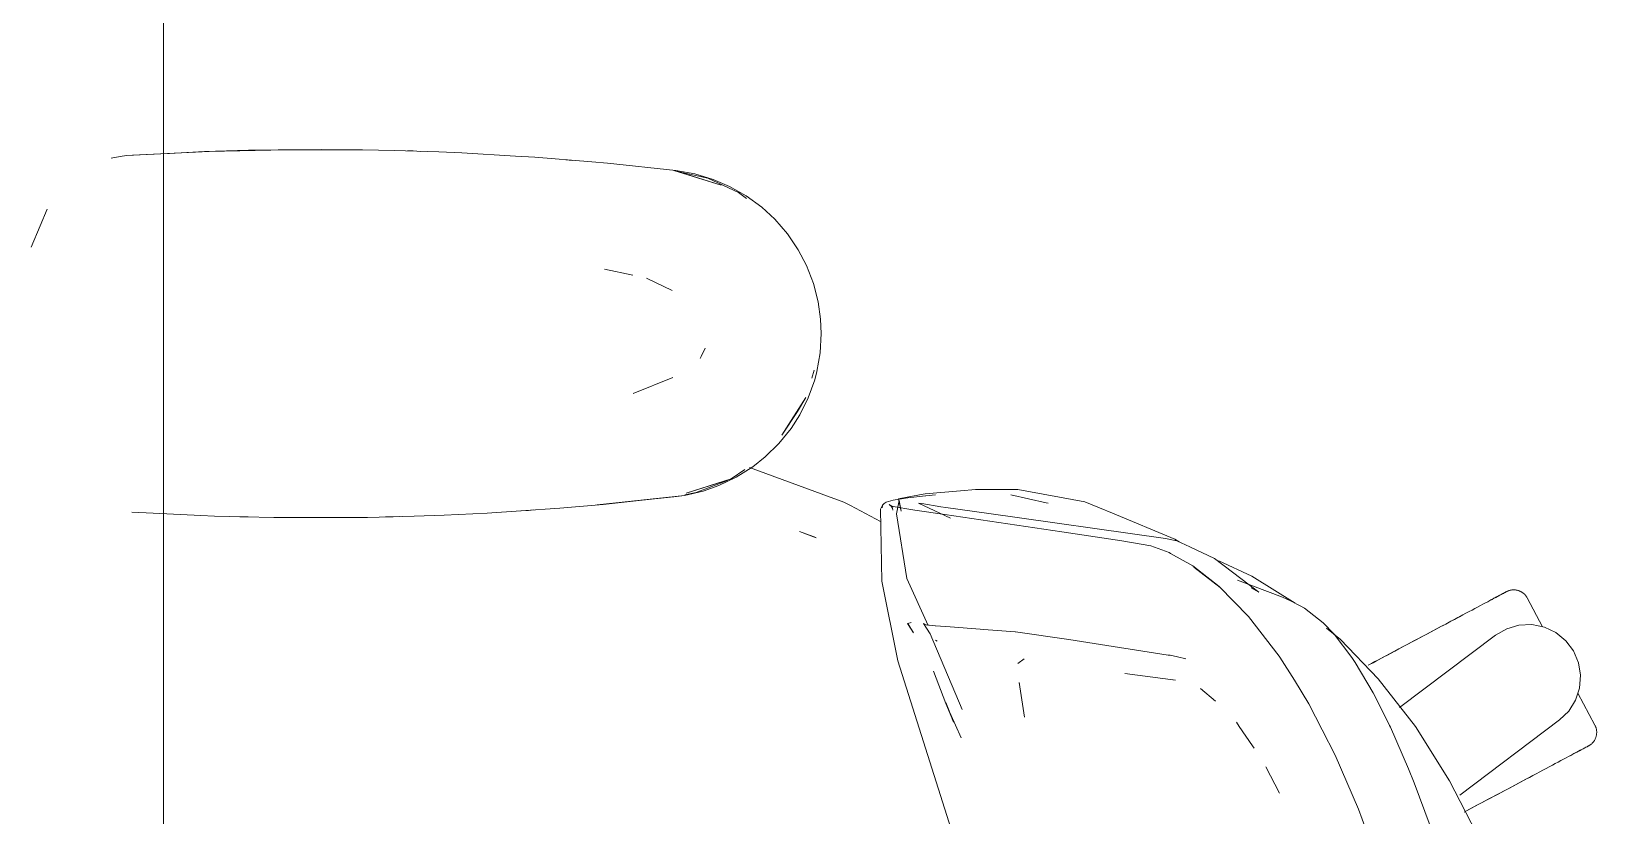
# Model space of a CAD drawing. Header units: millimetres. Extents: x 155920 to 295199, y -4084 to 97293.
# Drawn here: x 192798.6 to 193211, y 33826.2 to 34032.7 of the extents above; entities that cross this region are included whole.
import ezdxf

# ---------------------------------------------------------------- set-up
doc = ezdxf.new("R2010")
doc.units = ezdxf.units.MM
doc.header["$MEASUREMENT"] = 0
doc.layers.add('G-IMPT', color=8, linetype='CONTINUOUS', lineweight=9)
doc.layers.add('I-FURN', color=8, linetype='CONTINUOUS', lineweight=9)

msp = doc.modelspace()

# ---------------------------------------------------------------- linework, layer by layer
at = {"layer": 'G-IMPT'}
for p, q in [((192819.59, 33999.32), (192821.99, 33999.76)), ((192823.64, 34000.01), (192821.99, 33999.76)), ((192845.42, 34001.1), (192823.64, 34000.01)), ((192823.64, 34000.01), (192825.24, 34000.13)), ((192845.42, 34001.1), (192825.24, 34000.13)), ((192844.21, 34001.06), (192833.39, 34000.51)), ((192865.61, 34001.57), (192844.21, 34001.06)), ((192855.77, 34001.41), (192844.21, 34001.06)), ((192844.21, 34001.06), (192845.42, 34001.1)), ((192865.61, 34001.57), (192845.42, 34001.1)), ((192855.77, 34001.41), (192875, 34001.61)), ((192865.61, 34001.57), (192855.77, 34001.41)), ((192885.79, 34001.52), (192855.77, 34001.41)), ((192863.57, 34001.55), (192861.66, 34001.48)), ((192865.61, 34001.53), (192863.57, 34001.55)), ((192885.79, 34001.52), (192865.61, 34001.57)), ((192885.79, 34001.52), (192875, 34001.61)), ((192885.79, 34001.52), (192894.21, 34001.36)), ((192905.97, 34000.97), (192894.21, 34001.36)), ((192899.15, 34001.22), (192897.65, 34001.23)), ((192901.08, 34001.11), (192899.15, 34001.22)), ((192905.97, 34000.97), (192911.99, 34000.71)), ((192926.13, 33999.9), (192911.99, 34000.71)), ((192931.22, 33999.58), (192926.13, 33999.9)), ((192931.22, 33999.58), (192946.28, 33998.33)), ((192939.4, 33998.93), (192941.08, 33998.76)), ((192946.28, 33998.33), (192950.41, 33997.98)), ((192950.41, 33997.98), (192968.33, 33996.08)), ((192967.82, 33996.08), (192980.28, 33992.25)), ((192967.82, 33996.08), (192971.13, 33995.16)), ((192968.33, 33996.08), (192973.38, 33995.18)), ((192976.79, 33994.03), (192968.38, 33995.95)), ((192980.28, 33992.25), (192971.13, 33995.16)), ((192978.24, 33993.72), (192973.38, 33995.18)), ((192976.79, 33994.03), (192984.85, 33990.3)), ((192982.48, 33991.91), (192978.24, 33993.72)), ((192982.48, 33991.91), (192986.92, 33989.39)), ((192986.96, 33988.7), (192984.85, 33990.3)), ((192991, 33986.4), (192986.92, 33989.39)), ((192802.74, 33985.93), (192800.9, 33981.54)), ((192991, 33986.4), (192994.44, 33983.23)), ((192997.76, 33979.4), (192994.44, 33983.23)), ((192798.57, 33975.91), (192800.9, 33981.54)), ((193000.59, 33975.23), (192997.76, 33979.4)), ((193000.59, 33975.23), (193002.78, 33971.07)), ((193002.78, 33971.07), (193004.62, 33966.35)), ((192949.62, 33970.11), (192957.05, 33968.54)), ((192967.45, 33964.5), (192960.67, 33967.77)), ((193005.88, 33961.49), (193004.62, 33966.35)), ((193005.88, 33961.49), (193006.53, 33956.98)), ((193006.7, 33953.13), (193006.53, 33956.98)), ((193006.7, 33953.13), (193006.4, 33948.09)), ((192975.07, 33947.08), (192974.77, 33946.63)), ((192976.08, 33949.3), (192975.07, 33947.08)), ((193006.4, 33948.09), (193005.52, 33943.14)), ((192957.12, 33937.41), (192967.54, 33941.55)), ((193004.16, 33941.45), (193004.78, 33943.48)), ((193005.52, 33943.14), (193004.96, 33941.01)), ((193003.25, 33936.24), (193004.96, 33941.01)), ((193002.6, 33936.33), (192996.28, 33926.38)), ((193002.6, 33936.33), (193000.44, 33932.66)), ((193003.25, 33936.24), (193001.01, 33931.73)), ((193000.44, 33932.66), (192996.28, 33926.38)), ((193001.01, 33931.73), (192998.74, 33928.18)), ((192995.55, 33924.2), (192998.74, 33928.18)), ((192995.55, 33924.2), (192991.94, 33920.66)), ((192982.99, 33914.91), (192986.57, 33917.33)), ((192984.31, 33915.3), (192988.64, 33918.03)), ((192987.74, 33917.91), (193006.68, 33910.97)), ((192991.94, 33920.66), (192988.64, 33918.03)), ((192982.99, 33914.91), (192971.13, 33911.09)), ((192980.28, 33914.01), (192971.13, 33911.09)), ((192973.77, 33911.3), (192981.95, 33914.5)), ((192979.73, 33913.11), (192975.6, 33911.66)), ((192984.31, 33915.3), (192979.73, 33913.11)), ((192982.99, 33914.91), (192980.28, 33914.01)), ((192970.64, 33910.51), (192947.68, 33908.05)), ((192947.68, 33908.05), (192967.82, 33910.18)), ((192970.64, 33910.51), (192949.2, 33908.16)), ((192970.64, 33910.51), (192967.82, 33910.18)), ((192970.64, 33910.51), (192975.6, 33911.66)), ((192970.71, 33910.72), (192973.77, 33911.3)), ((193006.68, 33910.97), (193012.65, 33908.78)), ((193014.41, 33907.86), (193012.65, 33908.78)), ((193023.77, 33908.75), (193023.23, 33908.43)), ((193023.77, 33908.75), (193025.63, 33909.3)), ((193028.91, 33909.84), (193025.63, 33909.3)), ((193027.24, 33909.24), (193026.55, 33905.66)), ((193029.32, 33910.1), (193027, 33909.65)), ((193027.72, 33906.37), (193027, 33909.65)), ((193027.72, 33906.37), (193027.24, 33909.24)), ((193028.91, 33909.84), (193029.52, 33909.92)), ((193033.57, 33910.91), (193029.32, 33910.1)), ((193029.52, 33909.92), (193034.16, 33910.43)), ((193032.33, 33908.52), (193040.74, 33904.53)), ((193032.33, 33908.52), (193033.2, 33908.37)), ((193034.04, 33910.95), (193033.57, 33910.91)), ((193034.04, 33910.95), (193043.37, 33911.76)), ((193034.21, 33910.43), (193036.8, 33910.65)), ((193043.37, 33911.76), (193047.32, 33912.1)), ((193051.49, 33912.1), (193047.32, 33912.1)), ((193058.46, 33912.07), (193051.49, 33912.1)), ((193056.6, 33910.66), (193065.9, 33908.62)), ((193058.46, 33912.07), (193076.16, 33908.83)), ((193065.9, 33908.62), (193066.48, 33908.46)), ((193076.16, 33908.83), (193080.02, 33907.24)), ((192830.68, 33905.84), (192825.02, 33906.13)), ((192830.68, 33905.84), (192843.24, 33905.23)), ((192846.79, 33905.11), (192843.24, 33905.23)), ((192862.46, 33904.73), (192846.79, 33905.11)), ((192850.83, 33905.02), (192853.51, 33904.9)), ((192855.73, 33904.9), (192853.51, 33904.9)), ((192862.46, 33904.73), (192866.97, 33904.68)), ((192866.97, 33904.68), (192881.68, 33904.68)), ((192887.15, 33904.75), (192881.68, 33904.68)), ((192887.15, 33904.75), (192899.46, 33905.05)), ((192893.93, 33904.89), (192891.85, 33904.89)), ((192895.59, 33904.97), (192893.93, 33904.89)), ((192907.34, 33905.34), (192899.46, 33905.05)), ((192907.34, 33905.34), (192918.64, 33905.88)), ((192927.52, 33906.44), (192918.64, 33905.88)), ((192927.52, 33906.44), (192937.8, 33907.17)), ((192929.56, 33906.58), (192927.65, 33906.49)), ((192929.56, 33906.58), (192930.98, 33906.71)), ((192949.2, 33908.16), (192937.8, 33907.17)), ((193022.32, 33903.71), (193014.41, 33907.86)), ((193022.25, 33906.9), (193022.86, 33907.94)), ((193022.64, 33887.92), (193022.25, 33906.9)), ((193022.73, 33907.31), (193022.86, 33907.94)), ((193022.73, 33907.31), (193022.83, 33907.86)), ((193022.86, 33907.94), (193022.83, 33907.86)), ((193023.23, 33908.43), (193022.86, 33907.94)), ((193025.12, 33907.71), (193024.62, 33908.11)), ((193025.72, 33907.55), (193024.62, 33908.11)), ((193025.72, 33907.55), (193025.1, 33907.72)), ((193025.1, 33907.72), (193031.37, 33906.61)), ((193025.12, 33907.71), (193025.44, 33907.17)), ((193025.52, 33906.67), (193025.44, 33907.17)), ((193029.27, 33888.62), (193026.55, 33905.66)), ((193031.37, 33906.61), (193039.22, 33905.5)), ((193038.22, 33907.54), (193033.2, 33908.37)), ((193038.22, 33907.54), (193039.52, 33907.33)), ((193039.22, 33905.5), (193070.09, 33900.94)), ((193050.18, 33905.89), (193039.52, 33907.33)), ((193050.18, 33905.89), (193097.4, 33899.21)), ((193083.38, 33905.85), (193080.02, 33907.24)), ((193099.83, 33899.05), (193083.38, 33905.85)), ((193005.38, 33899.38), (193000.91, 33901.01)), ((193000.91, 33901.01), (193004.79, 33899.63)), ((193070.09, 33900.94), (193085.86, 33898.55)), ((193005.38, 33899.38), (193004.79, 33899.63)), ((193093.53, 33897.25), (193085.86, 33898.55)), ((193093.53, 33897.25), (193098.32, 33895.5)), ((193097.4, 33899.21), (193100.39, 33898.56)), ((193101, 33898.28), (193099.83, 33899.05)), ((193103.75, 33897), (193100.39, 33898.56)), ((193103.75, 33897), (193110.28, 33893.96)), ((193098.74, 33895.28), (193098.32, 33895.5)), ((193104.58, 33891.99), (193098.74, 33895.28)), ((193121.98, 33885.02), (193110.28, 33893.96)), ((193111.46, 33893.29), (193120.09, 33889.31)), ((193022.64, 33887.92), (193026.83, 33866.96)), ((193029.27, 33888.62), (193034.88, 33876.27)), ((193104.58, 33891.99), (193111.54, 33886.57)), ((193111.75, 33886.27), (193104.8, 33891.67)), ((193104.8, 33891.67), (193108.18, 33889.08)), ((193111.75, 33886.27), (193108.18, 33889.08)), ((193116.32, 33888.25), (193128.23, 33883.74)), ((193120.09, 33889.31), (193131.54, 33882.19)), ((193119.28, 33878.67), (193111.54, 33886.57)), ((193121.98, 33885.02), (193119.95, 33886.18)), ((193130.46, 33882.67), (193128.23, 33883.74)), ((193132.9, 33881.49), (193130.46, 33882.67)), ((193134.03, 33880.88), (193132.9, 33881.49)), ((193134.03, 33880.88), (193138.9, 33877.02)), ((193029.41, 33876.79), (193029.47, 33876.81)), ((193029.41, 33876.79), (193031, 33874.33)), ((193030.34, 33877.09), (193029.47, 33876.81)), ((193031, 33874.33), (193029.47, 33876.81)), ((193029.47, 33876.81), (193030.96, 33874.34)), ((193034.33, 33876.5), (193033.61, 33876.79)), ((193033.61, 33876.79), (193035.37, 33874.12)), ((193034.33, 33876.5), (193034.34, 33876.49)), ((193036.73, 33876.2), (193034.34, 33876.49)), ((193036.73, 33876.2), (193036.81, 33876.19)), ((193040.68, 33875.9), (193036.81, 33876.19)), ((193048.54, 33875.33), (193040.68, 33875.9)), ((193119.28, 33878.67), (193127.3, 33868.24)), ((193138.9, 33877.02), (193141.79, 33873.99)), ((193143.46, 33872.57), (193139.79, 33875.57)), ((193035.37, 33874.12), (193043.81, 33854.14)), ((193036.82, 33872.4), (193037.26, 33872.13)), ((193049.53, 33875.26), (193048.54, 33875.33)), ((193057.77, 33874.64), (193049.53, 33875.26)), ((193057.77, 33874.64), (193057.85, 33874.63)), ((193071.92, 33872.6), (193057.85, 33874.63)), ((193071.92, 33872.6), (193085.28, 33870.49)), ((193141.79, 33873.99), (193146.51, 33867.86)), ((193143.46, 33872.57), (193153.42, 33862.28)), ((193058.51, 33866.25), (193060.15, 33867.53)), ((193085.28, 33870.49), (193085.79, 33870.41)), ((193086.4, 33870.31), (193085.79, 33870.41)), ((193086.4, 33870.31), (193098.12, 33868.51)), ((193098.12, 33868.51), (193098.59, 33868.44)), ((193100.57, 33868.01), (193098.59, 33868.44)), ((193102.74, 33867.55), (193100.57, 33868.01)), ((193127.47, 33867.98), (193127.3, 33868.24)), ((193131.35, 33861.88), (193127.47, 33867.98)), ((193146.51, 33867.86), (193147.37, 33866.57)), ((193042.82, 33816.72), (193026.83, 33866.96)), ((193039.51, 33855.77), (193036.26, 33864.24)), ((193086.7, 33863.63), (193100.05, 33861.85)), ((193152.1, 33858.57), (193147.37, 33866.57)), ((193058.86, 33861.31), (193060.26, 33852.14)), ((193058.86, 33861.31), (193058.91, 33860.96)), ((193100.05, 33861.85), (193099.58, 33862)), ((193110.55, 33856.35), (193106.64, 33859.69)), ((193131.35, 33861.88), (193135.12, 33855.65)), ((193163.23, 33849.68), (193153.42, 33862.28)), ((193041.53, 33850.88), (193039.5, 33855.98)), ((193039.5, 33855.98), (193041.53, 33850.86)), ((193039.51, 33855.77), (193041.53, 33850.88)), ((193138.69, 33848.86), (193135.12, 33855.65)), ((193152.41, 33857.97), (193152.1, 33858.57)), ((193152.41, 33857.97), (193156.41, 33849.96)), ((193040.53, 33853.4), (193043.58, 33846.68)), ((193116.82, 33849.72), (193116.07, 33850.82)), ((193116.82, 33849.72), (193120.32, 33844.59)), ((193138.69, 33848.86), (193142.08, 33842.14)), ((193156.63, 33849.52), (193156.41, 33849.96)), ((193156.63, 33849.52), (193161.4, 33838.56)), ((193172.2, 33835.38), (193163.23, 33849.68)), ((193120.32, 33844.59), (193120.71, 33844.01)), ((193123.85, 33839.11), (193127.39, 33832.14)), ((193148.25, 33827.91), (193142.08, 33842.14)), ((193161.4, 33838.56), (193162.88, 33834.88)), ((193168.48, 33819.81), (193162.88, 33834.88)), ((193179.29, 33821.6), (193172.2, 33835.38)), ((193153.71, 33813.03), (193148.25, 33827.91))]:
    msp.add_line(p, q, dxfattribs=at)
at = {"layer": 'I-FURN'}
for p, q in [((192833.39, 32207.34), (192833.39, 34207.34)), ((193184.15, 33883.56), (193184.62, 33883.81)), ((193184.85, 33883.93), (193184.41, 33883.69)), ((193184.62, 33883.81), (193185.05, 33884.03)), ((193185.26, 33884.15), (193184.85, 33883.93)), ((193185.05, 33884.03), (193185.44, 33884.24)), ((193185.63, 33884.35), (193185.26, 33884.15)), ((193185.44, 33884.24), (193185.79, 33884.43)), ((193185.97, 33884.53), (193185.63, 33884.35)), ((193185.79, 33884.43), (193186.11, 33884.6)), ((193186.27, 33884.68), (193185.97, 33884.53)), ((193186.11, 33884.6), (193186.39, 33884.75)), ((193186.53, 33884.82), (193186.27, 33884.68)), ((193186.39, 33884.75), (193186.63, 33884.88)), ((193186.74, 33884.94), (193186.53, 33884.82)), ((193186.63, 33884.88), (193186.83, 33884.99)), ((193186.92, 33885.03), (193186.74, 33884.94)), ((193186.83, 33884.99), (193186.99, 33885.07)), ((193187.07, 33885.11), (193186.92, 33885.03)), ((193186.99, 33885.07), (193187.12, 33885.14)), ((193187.17, 33885.16), (193187.07, 33885.11)), ((193187.12, 33885.14), (193187.2, 33885.18)), ((193187.23, 33885.19), (193187.17, 33885.16)), ((193187.2, 33885.18), (193187.24, 33885.2)), ((193187.25, 33885.21), (193187.23, 33885.19)), ((193187.24, 33885.2), (193187.25, 33885.21)), ((193187.25, 33885.21), (193187.39, 33885.28)), ((193187.39, 33885.28), (193187.54, 33885.34)), ((193187.54, 33885.34), (193187.69, 33885.41)), ((193187.69, 33885.41), (193187.84, 33885.46)), ((193187.84, 33885.46), (193187.99, 33885.51)), ((193187.99, 33885.51), (193188.15, 33885.55)), ((193188.15, 33885.55), (193188.3, 33885.59)), ((193188.3, 33885.59), (193188.46, 33885.62)), ((193188.46, 33885.62), (193188.62, 33885.64)), ((193188.62, 33885.64), (193188.78, 33885.66)), ((193188.78, 33885.66), (193188.94, 33885.67)), ((193188.94, 33885.67), (193189.1, 33885.68)), ((193189.1, 33885.68), (193189.26, 33885.67)), ((193189.26, 33885.67), (193189.43, 33885.67)), ((193189.43, 33885.67), (193189.59, 33885.65)), ((193189.59, 33885.65), (193189.75, 33885.63)), ((193189.75, 33885.63), (193189.9, 33885.6)), ((193189.9, 33885.6), (193190.06, 33885.57)), ((193190.06, 33885.57), (193190.22, 33885.53)), ((193190.22, 33885.53), (193190.37, 33885.48)), ((193190.37, 33885.48), (193190.53, 33885.43)), ((193190.53, 33885.43), (193190.68, 33885.37)), ((193190.68, 33885.37), (193190.82, 33885.31)), ((193190.82, 33885.31), (193190.97, 33885.24)), ((193190.97, 33885.24), (193191.11, 33885.16)), ((193191.11, 33885.16), (193191.25, 33885.08)), ((193191.25, 33885.08), (193191.38, 33884.99)), ((193191.38, 33884.99), (193191.52, 33884.9)), ((193191.52, 33884.9), (193191.65, 33884.8)), ((193191.65, 33884.8), (193191.77, 33884.7)), ((193191.77, 33884.7), (193191.89, 33884.59)), ((193191.89, 33884.59), (193192, 33884.48)), ((193192, 33884.48), (193192.12, 33884.36)), ((193192.12, 33884.36), (193192.22, 33884.24)), ((193192.22, 33884.24), (193192.32, 33884.12)), ((193192.32, 33884.12), (193192.42, 33883.99)), ((193192.42, 33883.99), (193192.51, 33883.85)), ((193192.51, 33883.85), (193192.6, 33883.72)), ((193177.34, 33879.94), (193176.53, 33879.5)), ((193178.13, 33880.36), (193177.34, 33879.94)), ((193178.89, 33880.76), (193178.13, 33880.36)), ((193179.62, 33881.15), (193178.89, 33880.76)), ((193180.33, 33881.53), (193179.62, 33881.15)), ((193181.01, 33881.89), (193180.33, 33881.53)), ((193181.65, 33882.23), (193181.01, 33881.89)), ((193182.27, 33882.56), (193181.65, 33882.23)), ((193182.86, 33882.87), (193182.27, 33882.56)), ((193182.54, 33882.71), (193183.11, 33883.01)), ((193183.41, 33883.16), (193182.86, 33882.87)), ((193183.11, 33883.01), (193183.65, 33883.29)), ((193183.92, 33883.44), (193183.41, 33883.16)), ((193183.65, 33883.29), (193184.15, 33883.56)), ((193184.41, 33883.69), (193183.92, 33883.44)), ((193192.6, 33883.72), (193192.68, 33883.58)), ((193192.68, 33883.58), (193192.7, 33883.54)), ((193196.73, 33875.96), (193192.7, 33883.54)), ((193169.32, 33875.67), (193168.35, 33875.16)), ((193168.79, 33875.39), (193169.76, 33875.91)), ((193170.27, 33876.18), (193169.32, 33875.67)), ((193169.76, 33875.91), (193170.71, 33876.41)), ((193171.22, 33876.68), (193170.27, 33876.18)), ((193170.71, 33876.41), (193171.65, 33876.91)), ((193172.15, 33877.18), (193171.22, 33876.68)), ((193171.65, 33876.91), (193172.57, 33877.4)), ((193173.06, 33877.66), (193172.15, 33877.18)), ((193172.57, 33877.4), (193173.48, 33877.88)), ((193173.96, 33878.14), (193173.06, 33877.66)), ((193173.48, 33877.88), (193174.36, 33878.35)), ((193174.83, 33878.61), (193173.96, 33878.14)), ((193174.36, 33878.35), (193175.23, 33878.82)), ((193175.69, 33879.06), (193174.83, 33878.61)), ((193175.23, 33878.82), (193176.08, 33879.27)), ((193176.53, 33879.5), (193175.69, 33879.06)), ((193187.27, 33875.45), (193190.51, 33876.39)), ((193190.51, 33876.39), (193193.88, 33876.53)), ((193193.88, 33876.53), (193197.19, 33875.86)), ((193197.19, 33875.86), (193200.24, 33874.42)), ((193159.04, 33854.68), (193184.35, 33873.76)), ((193161.37, 33871.45), (193160.37, 33870.92)), ((193160.83, 33871.16), (193161.84, 33871.7)), ((193162.38, 33871.98), (193161.37, 33871.45)), ((193161.84, 33871.7), (193162.84, 33872.23)), ((193163.39, 33872.52), (193162.38, 33871.98)), ((193162.84, 33872.23), (193163.85, 33872.76)), ((193164.39, 33873.05), (193163.39, 33872.52)), ((193163.85, 33872.76), (193164.85, 33873.3)), ((193165.39, 33873.58), (193164.39, 33873.05)), ((193164.85, 33873.3), (193165.85, 33873.83)), ((193166.38, 33874.11), (193165.39, 33873.58)), ((193165.85, 33873.83), (193166.84, 33874.35)), ((193167.37, 33874.64), (193166.38, 33874.11)), ((193166.84, 33874.35), (193167.82, 33874.88)), ((193168.35, 33875.16), (193167.37, 33874.64)), ((193167.82, 33874.88), (193168.79, 33875.39)), ((193184.35, 33873.76), (193187.27, 33875.45)), ((193200.24, 33874.42), (193202.85, 33872.29)), ((193202.85, 33872.29), (193204.88, 33869.6)), ((193153, 33867), (193153.94, 33867.5)), ((193154.46, 33867.77), (193153.51, 33867.27)), ((193153.94, 33867.5), (193154.9, 33868.01)), ((193155.42, 33868.28), (193154.46, 33867.77)), ((193154.9, 33868.01), (193155.87, 33868.52)), ((193156.4, 33868.8), (193155.42, 33868.28)), ((193155.87, 33868.52), (193156.85, 33869.04)), ((193157.38, 33869.33), (193156.4, 33868.8)), ((193156.85, 33869.04), (193157.84, 33869.57)), ((193158.37, 33869.85), (193157.38, 33869.33)), ((193157.84, 33869.57), (193158.83, 33870.1)), ((193159.37, 33870.38), (193158.37, 33869.85)), ((193158.83, 33870.1), (193159.83, 33870.63)), ((193160.37, 33870.92), (193159.37, 33870.38)), ((193159.83, 33870.63), (193160.83, 33871.16)), ((193204.88, 33869.6), (193206.21, 33866.5)), ((193151.65, 33866.28), (193150.74, 33865.8)), ((193151.16, 33866.02), (193152.07, 33866.5)), ((193152.57, 33866.77), (193151.65, 33866.28)), ((193152.07, 33866.5), (193153, 33867)), ((193153.51, 33867.27), (193152.57, 33866.77)), ((193206.21, 33866.5), (193206.75, 33863.17)), ((193206.75, 33863.17), (193206.49, 33859.8)), ((193206.49, 33859.8), (193205.42, 33856.6)), ((193205.42, 33856.6), (193203.62, 33853.75)), ((193210.51, 33850.04), (193206.04, 33858.45)), ((193201.19, 33851.41), (193174.96, 33831.64)), ((193203.62, 33853.75), (193201.19, 33851.41)), ((193210.51, 33850.04), (193210.58, 33849.9)), ((193210.58, 33849.9), (193210.65, 33849.75)), ((193210.65, 33849.75), (193210.71, 33849.6)), ((193210.73, 33846.76), (193210.68, 33846.61)), ((193210.71, 33849.6), (193210.76, 33849.45)), ((193210.79, 33846.91), (193210.73, 33846.76)), ((193210.76, 33849.45), (193210.81, 33849.3)), ((193210.83, 33847.07), (193210.79, 33846.91)), ((193210.81, 33849.3), (193210.86, 33849.14)), ((193210.87, 33847.22), (193210.83, 33847.07)), ((193210.86, 33849.14), (193210.89, 33848.98)), ((193210.91, 33847.38), (193210.87, 33847.22)), ((193210.89, 33848.98), (193210.92, 33848.82)), ((193210.93, 33847.54), (193210.91, 33847.38)), ((193210.92, 33848.82), (193210.95, 33848.67)), ((193210.95, 33847.7), (193210.93, 33847.54)), ((193210.95, 33848.67), (193210.96, 33848.51)), ((193210.97, 33847.86), (193210.95, 33847.7)), ((193210.96, 33848.51), (193210.98, 33848.34)), ((193210.98, 33848.02), (193210.97, 33847.86)), ((193210.98, 33848.34), (193210.98, 33848.18)), ((193210.98, 33848.18), (193210.98, 33848.02)), ((193205, 33842.55), (193204.45, 33842.25)), ((193204.71, 33842.39), (193205.24, 33842.68)), ((193205.52, 33842.82), (193205, 33842.55)), ((193205.24, 33842.68), (193205.75, 33842.94)), ((193206, 33843.08), (193205.52, 33842.82)), ((193205.75, 33842.94), (193206.21, 33843.19)), ((193206.45, 33843.32), (193206, 33843.08)), ((193206.21, 33843.19), (193206.64, 33843.42)), ((193206.86, 33843.53), (193206.45, 33843.32)), ((193206.64, 33843.42), (193207.03, 33843.63)), ((193207.23, 33843.73), (193206.86, 33843.53)), ((193207.03, 33843.63), (193207.39, 33843.82)), ((193207.57, 33843.91), (193207.23, 33843.73)), ((193207.39, 33843.82), (193207.71, 33843.99)), ((193207.86, 33844.07), (193207.57, 33843.91)), ((193207.71, 33843.99), (193207.99, 33844.13)), ((193208.12, 33844.21), (193207.86, 33844.07)), ((193207.99, 33844.13), (193208.23, 33844.26)), ((193208.34, 33844.32), (193208.12, 33844.21)), ((193208.23, 33844.26), (193208.43, 33844.37)), ((193208.52, 33844.42), (193208.34, 33844.32)), ((193208.43, 33844.37), (193208.59, 33844.46)), ((193208.66, 33844.49), (193208.52, 33844.42)), ((193208.59, 33844.46), (193208.71, 33844.52)), ((193208.76, 33844.55), (193208.66, 33844.49)), ((193208.71, 33844.52), (193208.79, 33844.56)), ((193208.82, 33844.58), (193208.76, 33844.55)), ((193208.79, 33844.56), (193208.84, 33844.59)), ((193208.84, 33844.59), (193208.82, 33844.58)), ((193208.88, 33844.61), (193208.84, 33844.59)), ((193208.84, 33844.59), (193208.84, 33844.59)), ((193209.02, 33844.69), (193208.88, 33844.61)), ((193209.16, 33844.78), (193209.02, 33844.69)), ((193209.29, 33844.87), (193209.16, 33844.78)), ((193209.42, 33844.96), (193209.29, 33844.87)), ((193209.54, 33845.06), (193209.42, 33844.96)), ((193209.67, 33845.17), (193209.54, 33845.06)), ((193209.78, 33845.28), (193209.67, 33845.17)), ((193209.89, 33845.4), (193209.78, 33845.28)), ((193210, 33845.52), (193209.89, 33845.4)), ((193210.11, 33845.64), (193210, 33845.52)), ((193210.2, 33845.77), (193210.11, 33845.64)), ((193210.3, 33845.9), (193210.2, 33845.77)), ((193210.38, 33846.04), (193210.3, 33845.9)), ((193210.46, 33846.18), (193210.38, 33846.04)), ((193210.54, 33846.32), (193210.46, 33846.18)), ((193210.61, 33846.46), (193210.54, 33846.32)), ((193210.68, 33846.61), (193210.61, 33846.46)), ((193196.83, 33838.2), (193197.67, 33838.65)), ((193197.67, 33838.65), (193198.5, 33839.09)), ((193198.5, 33839.09), (193199.3, 33839.52)), ((193199.3, 33839.52), (193200.07, 33839.93)), ((193200.07, 33839.93), (193200.82, 33840.33)), ((193200.82, 33840.33), (193201.55, 33840.71)), ((193201.55, 33840.71), (193202.24, 33841.08)), ((193202.24, 33841.08), (193202.9, 33841.43)), ((193202.9, 33841.43), (193203.54, 33841.77)), ((193203.54, 33841.77), (193204.14, 33842.09)), ((193204.45, 33842.25), (193203.87, 33841.94)), ((193204.14, 33842.09), (193204.71, 33842.39)), ((193189.94, 33834.54), (193188.96, 33834.02)), ((193189.42, 33834.26), (193190.39, 33834.78)), ((193190.91, 33835.06), (193189.94, 33834.54)), ((193190.39, 33834.78), (193191.35, 33835.29)), ((193191.87, 33835.56), (193190.91, 33835.06)), ((193191.35, 33835.29), (193192.31, 33835.8)), ((193192.81, 33836.07), (193191.87, 33835.56)), ((193192.31, 33835.8), (193193.24, 33836.3)), ((193193.74, 33836.56), (193192.81, 33836.07)), ((193193.24, 33836.3), (193194.17, 33836.79)), ((193194.66, 33837.05), (193193.74, 33836.56)), ((193194.17, 33836.79), (193195.07, 33837.27)), ((193195.07, 33837.27), (193195.96, 33837.74)), ((193195.96, 33837.74), (193196.83, 33838.2)), ((193181.97, 33830.3), (193180.96, 33829.77)), ((193181.43, 33830.01), (193182.43, 33830.55)), ((193182.97, 33830.83), (193181.97, 33830.3)), ((193182.43, 33830.55), (193183.43, 33831.08)), ((193183.98, 33831.37), (193182.97, 33830.83)), ((193183.43, 33831.08), (193184.44, 33831.61)), ((193184.98, 33831.9), (193183.98, 33831.37)), ((193184.44, 33831.61), (193185.44, 33832.15)), ((193185.98, 33832.44), (193184.98, 33831.9)), ((193185.44, 33832.15), (193186.44, 33832.68)), ((193186.98, 33832.97), (193185.98, 33832.44)), ((193186.44, 33832.68), (193187.44, 33833.21)), ((193187.98, 33833.5), (193186.98, 33832.97)), ((193187.44, 33833.21), (193188.43, 33833.74)), ((193188.96, 33834.02), (193187.98, 33833.5)), ((193188.43, 33833.74), (193189.42, 33834.26)), ((193177.02, 33827.67), (193176.06, 33827.16)), ((193176.5, 33827.39), (193177.47, 33827.91)), ((193177.99, 33828.19), (193177.02, 33827.67)), ((193177.47, 33827.91), (193178.44, 33828.43)), ((193178.98, 33828.71), (193177.99, 33828.19)), ((193178.44, 33828.43), (193179.43, 33828.95)), ((193179.97, 33829.24), (193178.98, 33828.71)), ((193179.43, 33828.95), (193180.43, 33829.48)), ((193180.96, 33829.77), (193179.97, 33829.24)), ((193180.43, 33829.48), (193181.43, 33830.01))]:
    msp.add_line(p, q, dxfattribs=at)

doc.saveas('drawing.dxf')
